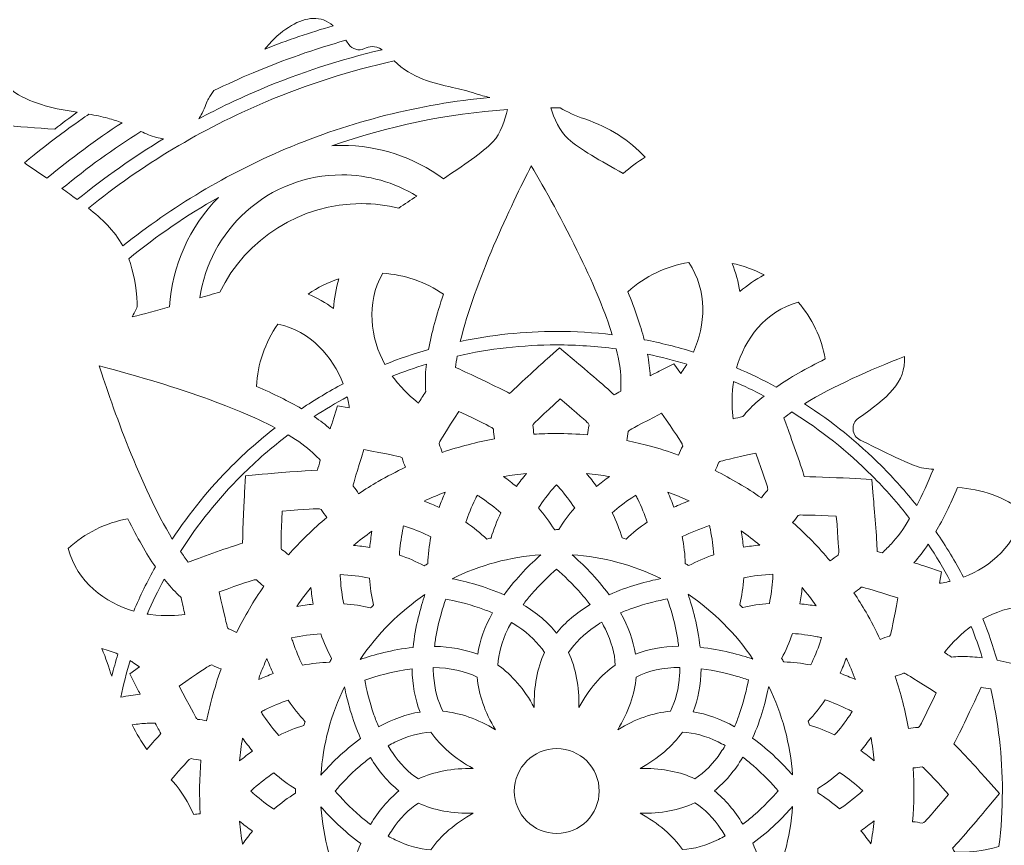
# Model space of a CAD drawing. Header units: millimetres. Extents: x -1844 to 2932, y -490 to 399.
# Drawn here: x 1218.7 to 1412.1, y -183.8 to -21.7 of the extents above; entities that cross this region are included whole.
import ezdxf

# ---------------------------------------------------------------- set-up
doc = ezdxf.new("R2010")
doc.units = ezdxf.units.MM
doc.header["$MEASUREMENT"] = 0
doc.layers.add('Layer 5', color=7, linetype='Continuous')

msp = doc.modelspace()

# ---------------------------------------------------------------- linework, layer by layer
at = {"layer": 'Layer 5', "lineweight": 0}
for points, knots in [([(1650.21, 377.4), (1649.96, 377.5), (1649.7, 377.58), (1649.43, 377.65), (1606.76, 391.27), (1561.29, 398.64), (1514.1, 398.64), (1268.61, 398.64), (1069.6, 199.63), (1069.6, -45.86), (1069.6, -291.35), (1268.61, -490.36), (1514.1, -490.36), (1759.59, -490.36), (1958.6, -291.35), (1958.6, -45.86), (1958.6, 152.15), (1829.12, 319.91), (1650.21, 377.4)], [0, 0, 0, 0, 1, 1, 1, 2, 2, 2, 3, 3, 3, 4, 4, 4, 5, 5, 5, 6, 6, 6, 6]), ([(1280.3, -22.89), (1275.77, -24.21), (1271.29, -25.73), (1266.88, -27.47), (1267.17, -27.12), (1267.45, -26.79), (1267.73, -26.48), (1270.49, -23.43), (1273.71, -21.55), (1276.34, -21.44), (1277.8, -21.38), (1279.1, -21.86), (1280.3, -22.89)], [0, 0, 0, 0, 1, 1, 1, 2, 2, 2, 3, 3, 3, 4, 4, 4, 4]), ([(1256.88, -35.63), (1259.42, -34.39), (1261.99, -33.21), (1264.6, -32.11), (1270.55, -29.59), (1276.63, -27.47), (1282.79, -25.75), (1282.98, -26.01), (1283.17, -26.27), (1283.36, -26.54), (1284.05, -27.51), (1285.33, -27.87), (1286.42, -27.38), (1287.41, -26.93), (1288.44, -26.65), (1289.9, -27.6), (1281.76, -29.51), (1273.78, -32.1), (1266.01, -35.38), (1261.87, -37.14), (1257.83, -39.07), (1253.89, -41.17), (1254.12, -40.82), (1254.35, -40.45), (1254.57, -40.06), (1254.9, -39.47), (1255.12, -38.89), (1255.32, -38.37), (1255.5, -37.92), (1255.66, -37.49), (1255.84, -37.21), (1256.2, -36.65), (1256.54, -36.13), (1256.88, -35.63)], [0, 0, 0, 0, 1, 1, 1, 2, 2, 2, 3, 3, 3, 4, 4, 4, 5, 5, 5, 6, 6, 6, 7, 7, 7, 8, 8, 8, 9, 9, 9, 10, 10, 10, 11, 11, 11, 11]), ([(1267.05, -37.84), (1275.24, -34.37), (1283.66, -31.69), (1292.27, -29.78), (1295.77, -33.22), (1299.99, -34.16), (1303.73, -35), (1305.3, -35.35), (1306.78, -35.68), (1308.19, -36.17), (1309.14, -36.5), (1310.11, -36.79), (1311.08, -36.96), (1297.24, -38.27), (1283.79, -41.65), (1270.96, -47.08), (1259.42, -51.97), (1248.72, -58.35), (1238.99, -66.13), (1237.31, -63.09), (1234.82, -60.73), (1232.23, -58.69), (1242.8, -50.16), (1254.46, -43.17), (1267.05, -37.84)], [0, 0, 0, 0, 1, 1, 1, 2, 2, 2, 3, 3, 3, 4, 4, 4, 5, 5, 5, 6, 6, 6, 7, 7, 7, 8, 8, 8, 8]), ([(1210.82, -31.28), (1211.72, -31.41), (1212.79, -31.51), (1213.7, -31.62), (1214.8, -33.46), (1216.07, -34.88), (1217.81, -36), (1221.57, -38.43), (1225.85, -39.21), (1230.04, -39.88), (1228.52, -40.93), (1227.1, -42.05), (1225.63, -43.17), (1218.52, -42.81), (1211.4, -42.03), (1204.44, -40.89), (1206.12, -37.96), (1208.22, -34.68), (1210.82, -31.28)], [0, 0, 0, 0, 1, 1, 1, 2, 2, 2, 3, 3, 3, 4, 4, 4, 5, 5, 5, 6, 6, 6, 6]), ([(1220.02, -50.04), (1219.99, -50.02), (1219.74, -49.84), (1219.71, -49.82), (1224.42, -45.66), (1232.24, -40.32), (1232.34, -40.25), (1233.55, -40.46), (1234.91, -40.73), (1236.02, -41.03), (1237.02, -41.31), (1237.95, -41.61), (1238.83, -41.94), (1233.71, -45.27), (1228.8, -48.91), (1224.09, -52.83), (1224.09, -52.83), (1220.02, -50.04), (1220.02, -50.04)], [0, 0, 0, 0, 1, 1, 1, 2, 2, 2, 3, 3, 3, 4, 4, 4, 5, 5, 5, 6, 6, 6, 6]), ([(1314.53, -39.34), (1314.07, -41.31), (1313.18, -44.14), (1311.67, -45.69), (1309.69, -47.71), (1305.69, -50.46), (1301.94, -52.92), (1296.11, -48.65), (1289.22, -46.39), (1281.97, -46.39), (1281.31, -46.39), (1280.66, -46.41), (1280.01, -46.45), (1291.14, -42.56), (1302.7, -40.18), (1314.53, -39.34)], [0, 0, 0, 0, 1, 1, 1, 2, 2, 2, 3, 3, 3, 4, 4, 4, 5, 5, 5, 5]), ([(1337.24, -51.88), (1332.89, -49.48), (1328.62, -47.02), (1326.45, -45.12), (1324.81, -43.68), (1323.66, -40.94), (1323.01, -39.01), (1323.4, -39), (1323.79, -39), (1324.18, -39), (1324.41, -39), (1324.64, -39.01), (1324.87, -39.01), (1326.23, -39.82), (1327.83, -40.54), (1329.71, -41.19), (1334.55, -42.85), (1338.51, -45.37), (1341.55, -48.7), (1340.04, -49.64), (1338.6, -50.7), (1337.24, -51.88)], [0, 0, 0, 0, 1, 1, 1, 2, 2, 2, 3, 3, 3, 4, 4, 4, 5, 5, 5, 6, 6, 6, 7, 7, 7, 7]), ([(1227.35, -55.07), (1227.35, -55.07), (1227.04, -54.86), (1227.04, -54.86), (1231.98, -50.79), (1237.15, -47.04), (1242.54, -43.64), (1243.47, -44.09), (1244.49, -44.55), (1245.6, -44.84), (1246.06, -44.96), (1246.53, -45.04), (1247, -45.09), (1241.08, -48.67), (1235.42, -52.65), (1230.04, -57.03), (1229.64, -56.74), (1229.25, -56.46), (1228.87, -56.18), (1228.38, -55.82), (1227.89, -55.47), (1227.41, -55.12), (1227.39, -55.1), (1227.37, -55.09), (1227.35, -55.07)], [0, 0, 0, 0, 1, 1, 1, 2, 2, 2, 3, 3, 3, 4, 4, 4, 5, 5, 5, 6, 6, 6, 7, 7, 7, 8, 8, 8, 8]), ([(1263.15, -59.41), (1268.33, -54.74), (1275.01, -52.17), (1281.97, -52.17), (1287.2, -52.17), (1292.27, -53.61), (1296.7, -56.35), (1295.55, -57.1), (1294.32, -57.91), (1293.16, -58.69), (1290.77, -58.11), (1288.31, -57.81), (1285.83, -57.81), (1274.08, -57.81), (1263.19, -64.63), (1258.02, -75.21), (1256.71, -75.57), (1255.33, -75.96), (1254.12, -76.31), (1255.05, -69.81), (1258.23, -63.85), (1263.15, -59.41)], [0, 0, 0, 0, 1, 1, 1, 2, 2, 2, 3, 3, 3, 4, 4, 4, 5, 5, 5, 6, 6, 6, 7, 7, 7, 7]), ([(1328.8, -68.25), (1331.67, -74.18), (1333.77, -79.29), (1335.1, -83.55), (1331.5, -83.12), (1327.86, -82.9), (1324.18, -82.9), (1317.74, -82.9), (1311.41, -83.57), (1305.26, -84.88), (1308.01, -73.27), (1315.34, -57.98), (1319.19, -50.39), (1321.83, -54.87), (1325.45, -61.32), (1328.8, -68.25)], [0, 0, 0, 0, 1, 1, 1, 2, 2, 2, 3, 3, 3, 4, 4, 4, 5, 5, 5, 5]), ([(1240.14, -68.63), (1245.69, -64.14), (1251.57, -60.11), (1257.76, -56.58), (1252.07, -62.39), (1248.67, -69.97), (1248.14, -78.06), (1245.72, -78.77), (1243.17, -79.49), (1240.85, -80.05), (1241.12, -79.56), (1241.38, -79.07), (1241.61, -78.56), (1241.78, -78.19), (1241.85, -77.79), (1241.83, -77.39), (1241.66, -74.04), (1241.1, -71.15), (1240.14, -68.63)], [0, 0, 0, 0, 1, 1, 1, 2, 2, 2, 3, 3, 3, 4, 4, 4, 5, 5, 5, 6, 6, 6, 6]), ([(1351.04, -86.95), (1347.87, -85.97), (1344.64, -85.16), (1341.37, -84.53), (1340.63, -81.72), (1339.57, -78.58), (1338.19, -75.11), (1341.54, -72.07), (1345.65, -70.1), (1350.13, -69.38), (1353.88, -74.94), (1353.4, -81.69), (1351.04, -86.95)], [0, 0, 0, 0, 1, 1, 1, 2, 2, 2, 3, 3, 3, 4, 4, 4, 4]), ([(1360.16, -75.1), (1359.87, -73.22), (1359.35, -71.34), (1358.64, -69.55), (1360.84, -70), (1362.95, -70.76), (1364.94, -71.82), (1363.23, -72.73), (1361.6, -73.85), (1360.16, -75.1)], [0, 0, 0, 0, 1, 1, 1, 2, 2, 2, 3, 3, 3, 3]), ([(1290.45, -89.4), (1287.68, -84.32), (1286.61, -77.37), (1290.05, -71.49), (1294.33, -71.75), (1298.43, -73.17), (1301.96, -75.62), (1300.59, -79.67), (1299.62, -83.28), (1299.04, -86.44), (1296.12, -87.28), (1293.26, -88.27), (1290.45, -89.4)], [0, 0, 0, 0, 1, 1, 1, 2, 2, 2, 3, 3, 3, 4, 4, 4, 4]), ([(1281.44, -72.58), (1280.86, -74.47), (1280.49, -76.44), (1280.35, -78.39), (1278.83, -77.28), (1277.14, -76.32), (1275.4, -75.56), (1277.27, -74.27), (1279.29, -73.28), (1281.44, -72.58)], [0, 0, 0, 0, 1, 1, 1, 2, 2, 2, 3, 3, 3, 3]), ([(1367.3, -93.84), (1364.76, -92.45), (1362.16, -91.19), (1359.5, -90.06), (1361.09, -84.49), (1365.12, -78.97), (1371.62, -77.16), (1374.36, -80.33), (1376.19, -84.16), (1376.94, -88.3), (1373.14, -90.18), (1369.93, -92.03), (1367.3, -93.84)], [0, 0, 0, 0, 1, 1, 1, 2, 2, 2, 3, 3, 3, 4, 4, 4, 4]), ([(1269.43, -81.48), (1275.88, -82.83), (1280.24, -87.88), (1282.26, -93.19), (1279.45, -94.67), (1276.72, -96.3), (1274.07, -98.08), (1271.58, -96.62), (1268.63, -95.16), (1265.24, -93.71), (1265.45, -89.3), (1266.9, -85.09), (1269.43, -81.48)], [0, 0, 0, 0, 1, 1, 1, 2, 2, 2, 3, 3, 3, 4, 4, 4, 4]), ([(1314.95, -95.1), (1312.81, -93.92), (1307.48, -91.43), (1305.16, -90.35), (1305.16, -90.35), (1304.34, -89.97), (1304.34, -89.97), (1304.42, -89.25), (1304.53, -88.51), (1304.66, -87.74), (1310.99, -86.3), (1317.53, -85.56), (1324.18, -85.56), (1328.13, -85.56), (1332.04, -85.83), (1335.89, -86.34), (1336.44, -88.54), (1336.74, -90.46), (1336.79, -92.1), (1336.82, -92.92), (1336.82, -93.77), (1336.78, -94.63), (1336.28, -94.91), (1335.83, -95.15), (1335.45, -95.36), (1333.69, -93.66), (1329.19, -89.88), (1327.23, -88.24), (1327.23, -88.24), (1324.72, -86.14), (1324.72, -86.14), (1324.72, -86.14), (1322.28, -88.33), (1322.28, -88.33), (1321.4, -89.12), (1317.11, -92.99), (1314.95, -95.1)], [0, 0, 0, 0, 1, 1, 1, 2, 2, 2, 3, 3, 3, 4, 4, 4, 5, 5, 5, 6, 6, 6, 7, 7, 7, 8, 8, 8, 9, 9, 9, 10, 10, 10, 11, 11, 11, 12, 12, 12, 12]), ([(1349.38, -89.96), (1349.11, -90.36), (1348.83, -90.76), (1348.54, -91.15), (1348.54, -91.15), (1347.2, -89.24), (1347.2, -89.24), (1347.2, -89.24), (1344.29, -90.72), (1344.29, -90.72), (1343.96, -90.89), (1343.33, -91.21), (1342.56, -91.61), (1342.5, -90.32), (1342.32, -88.91), (1342.02, -87.38), (1344.64, -87.92), (1347.22, -88.57), (1349.77, -89.35), (1349.64, -89.55), (1349.51, -89.76), (1349.38, -89.96)], [0, 0, 0, 0, 1, 1, 1, 2, 2, 2, 3, 3, 3, 4, 4, 4, 5, 5, 5, 6, 6, 6, 7, 7, 7, 7]), ([(1394.89, -117.11), (1392.74, -114.4), (1390.43, -111.8), (1387.96, -109.32), (1383.31, -104.67), (1378.23, -100.59), (1372.83, -97.12), (1378.4, -93.7), (1385.7, -90.47), (1392.48, -87.82), (1392.82, -92.97), (1389.09, -95.99), (1383.44, -99.93), (1382.71, -100.44), (1382.31, -101.3), (1382.38, -102.19), (1382.45, -103.08), (1382.99, -103.86), (1383.8, -104.24), (1384.96, -104.8), (1386.08, -105.35), (1387.17, -105.89), (1389.62, -107.11), (1391.95, -108.27), (1394.39, -109.21), (1395.68, -109.7), (1396.94, -109.95), (1398.16, -109.97), (1397.06, -112.65), (1395.97, -115.03), (1394.89, -117.11)], [0, 0, 0, 0, 1, 1, 1, 2, 2, 2, 3, 3, 3, 4, 4, 4, 5, 5, 5, 6, 6, 6, 7, 7, 7, 8, 8, 8, 9, 9, 9, 10, 10, 10, 10]), ([(1253.75, -95.5), (1259.91, -97.64), (1264.97, -99.75), (1268.91, -101.81), (1265.95, -104.12), (1263.1, -106.62), (1260.41, -109.32), (1255.98, -113.75), (1252.08, -118.56), (1248.71, -123.67), (1242.51, -113.51), (1236.95, -97.7), (1234.33, -89.66), (1239.36, -90.97), (1246.48, -92.96), (1253.75, -95.5)], [0, 0, 0, 0, 1, 1, 1, 2, 2, 2, 3, 3, 3, 4, 4, 4, 5, 5, 5, 5]), ([(1298.41, -93.28), (1298.43, -93.74), (1298.45, -94.21), (1298.48, -94.71), (1297.96, -95.53), (1297.47, -96.28), (1297.04, -96.97), (1295.82, -96.06), (1294.14, -94.55), (1292.26, -92.16), (1292.14, -92.01), (1292.02, -91.85), (1291.9, -91.69), (1294.1, -90.82), (1296.34, -90.03), (1298.6, -89.34), (1298.44, -90.77), (1298.37, -92.09), (1298.41, -93.28)], [0, 0, 0, 0, 1, 1, 1, 2, 2, 2, 3, 3, 3, 4, 4, 4, 5, 5, 5, 6, 6, 6, 6]), ([(1358.85, -93.27), (1358.87, -93.08), (1358.89, -92.9), (1358.92, -92.71), (1360.96, -93.59), (1362.96, -94.55), (1364.92, -95.59), (1363.77, -96.5), (1362.78, -97.39), (1361.95, -98.28), (1361.56, -98.69), (1361.17, -99.12), (1360.74, -99.63), (1360.06, -99.78), (1359.42, -99.93), (1358.83, -100.06), (1358.61, -98.55), (1358.49, -96.29), (1358.85, -93.27)], [0, 0, 0, 0, 1, 1, 1, 2, 2, 2, 3, 3, 3, 4, 4, 4, 5, 5, 5, 6, 6, 6, 6]), ([(1276.56, -99.63), (1278.67, -98.25), (1280.84, -96.97), (1283.06, -95.78), (1283.12, -96.03), (1283.18, -96.27), (1283.22, -96.52), (1283.32, -97), (1283.4, -97.47), (1283.47, -97.94), (1283.47, -97.94), (1281.17, -97.54), (1281.17, -97.54), (1281.17, -97.54), (1280.16, -100.65), (1280.16, -100.65), (1280.07, -100.93), (1279.91, -101.42), (1279.71, -102.04), (1278.81, -101.24), (1277.75, -100.44), (1276.56, -99.63)], [0, 0, 0, 0, 1, 1, 1, 2, 2, 2, 3, 3, 3, 4, 4, 4, 5, 5, 5, 6, 6, 6, 7, 7, 7, 7]), ([(1319.64, -101.1), (1319.83, -100.86), (1321.42, -99.32), (1324.9, -96.15), (1328.31, -99.05), (1330.13, -100.68), (1330.34, -100.92), (1330.35, -100.92), (1330.47, -101.07), (1330.57, -101.32), (1330.4, -101.94), (1330.29, -102.58), (1330.26, -103.23), (1328.2, -103.05), (1326.13, -102.96), (1324.07, -102.96), (1322.61, -102.96), (1321.14, -103), (1319.68, -103.09), (1319.67, -102.51), (1319.61, -101.92), (1319.49, -101.34), (1319.56, -101.2), (1319.62, -101.12), (1319.64, -101.1)], [0, 0, 0, 0, 1, 1, 1, 2, 2, 2, 3, 3, 3, 4, 4, 4, 5, 5, 5, 6, 6, 6, 7, 7, 7, 8, 8, 8, 8]), ([(1301.72, -106.66), (1301.56, -106.09), (1301.34, -105.54), (1301.08, -105.01), (1301.11, -104.85), (1301.15, -104.75), (1301.16, -104.73), (1301.29, -104.44), (1302.55, -102.35), (1304.96, -98.6), (1309, -100.51), (1311.18, -101.61), (1311.45, -101.79), (1311.46, -101.8), (1311.61, -101.9), (1311.77, -102.12), (1311.77, -102.76), (1311.84, -103.4), (1311.96, -104.02), (1308.5, -104.64), (1305.06, -105.53), (1301.72, -106.66)], [0, 0, 0, 0, 1, 1, 1, 2, 2, 2, 3, 3, 3, 4, 4, 4, 5, 5, 5, 6, 6, 6, 7, 7, 7, 7]), ([(1344.79, -98.96), (1347.33, -102.63), (1348.67, -104.68), (1348.81, -104.97), (1348.81, -104.98), (1348.9, -105.15), (1348.93, -105.41), (1348.6, -105.98), (1348.33, -106.57), (1348.13, -107.19), (1346.22, -106.5), (1344.28, -105.89), (1342.35, -105.37), (1340.92, -104.99), (1339.45, -104.64), (1337.95, -104.34), (1338.09, -103.76), (1338.19, -103.17), (1338.22, -102.57), (1338.33, -102.44), (1338.41, -102.38), (1338.43, -102.37), (1338.43, -102.37), (1338.43, -102.37), (1338.43, -102.37), (1338.67, -102.19), (1340.61, -101.11), (1344.79, -98.96)], [0, 0, 0, 0, 1, 1, 1, 2, 2, 2, 3, 3, 3, 4, 4, 4, 5, 5, 5, 6, 6, 6, 7, 7, 7, 8, 8, 8, 9, 9, 9, 9]), ([(1389.92, -124.59), (1389.35, -125.2), (1388.76, -125.79), (1388.12, -126.38), (1387.75, -126.27), (1387.42, -126.18), (1387.12, -126.1), (1387.07, -123.65), (1386.57, -117.79), (1386.34, -115.24), (1386.34, -115.24), (1386.05, -111.98), (1386.05, -111.98), (1386.05, -111.98), (1382.78, -111.81), (1382.78, -111.81), (1380.11, -111.66), (1375.43, -111.43), (1372.81, -111.41), (1372.13, -109.06), (1370.13, -103.53), (1369.25, -101.13), (1369.25, -101.13), (1368.79, -99.88), (1368.79, -99.88), (1369.29, -99.49), (1369.82, -99.11), (1370.38, -98.72), (1376, -102.23), (1381.27, -106.4), (1386.07, -111.21), (1388.74, -113.88), (1391.22, -116.7), (1393.5, -119.64), (1392.28, -121.7), (1391.09, -123.35), (1389.92, -124.59)], [0, 0, 0, 0, 1, 1, 1, 2, 2, 2, 3, 3, 3, 4, 4, 4, 5, 5, 5, 6, 6, 6, 7, 7, 7, 8, 8, 8, 9, 9, 9, 10, 10, 10, 11, 11, 11, 12, 12, 12, 12]), ([(1262.29, -111.21), (1265.18, -108.31), (1268.25, -105.65), (1271.45, -103.22), (1273.44, -104.4), (1275.05, -105.57), (1276.26, -106.71), (1276.77, -107.18), (1277.27, -107.69), (1277.77, -108.21), (1277.54, -108.98), (1277.35, -109.64), (1277.19, -110.18), (1274.72, -110.23), (1268.88, -110.74), (1266.34, -110.96), (1266.34, -110.96), (1263.08, -111.26), (1263.08, -111.26), (1263.08, -111.26), (1262.91, -114.52), (1262.91, -114.52), (1262.85, -115.71), (1262.54, -121.47), (1262.51, -124.5), (1260.16, -125.18), (1254.63, -127.18), (1252.23, -128.06), (1252.23, -128.06), (1251.84, -128.21), (1251.84, -128.21), (1251.32, -127.56), (1250.81, -126.86), (1250.3, -126.12), (1253.7, -120.79), (1257.71, -115.79), (1262.29, -111.21)], [0, 0, 0, 0, 1, 1, 1, 2, 2, 2, 3, 3, 3, 4, 4, 4, 5, 5, 5, 6, 6, 6, 7, 7, 7, 8, 8, 8, 9, 9, 9, 10, 10, 10, 11, 11, 11, 12, 12, 12, 12]), ([(1285.3, -114.77), (1285, -114.25), (1284.64, -113.76), (1284.24, -113.32), (1284.23, -113.15), (1284.25, -113.05), (1284.25, -113.03), (1284.3, -112.73), (1284.9, -110.6), (1286.33, -106.12), (1290.73, -106.92), (1293.13, -107.42), (1293.43, -107.52), (1293.44, -107.53), (1293.61, -107.59), (1293.83, -107.75), (1293.99, -108.38), (1294.22, -108.99), (1294.52, -109.58), (1292.68, -110.44), (1290.87, -111.38), (1289.14, -112.38), (1287.86, -113.12), (1286.57, -113.92), (1285.3, -114.77)], [0, 0, 0, 0, 1, 1, 1, 2, 2, 2, 3, 3, 3, 4, 4, 4, 5, 5, 5, 6, 6, 6, 7, 7, 7, 8, 8, 8, 8]), ([(1363.27, -106.81), (1364.78, -111.03), (1365.55, -113.35), (1365.61, -113.66), (1365.61, -113.67), (1365.64, -113.86), (1365.6, -114.12), (1365.15, -114.57), (1364.74, -115.07), (1364.39, -115.6), (1361.51, -113.59), (1358.45, -111.79), (1355.28, -110.23), (1355.57, -109.71), (1355.81, -109.16), (1356, -108.6), (1356.13, -108.51), (1356.23, -108.47), (1356.25, -108.46), (1356.53, -108.35), (1358.68, -107.81), (1363.27, -106.81)], [0, 0, 0, 0, 1, 1, 1, 2, 2, 2, 3, 3, 3, 4, 4, 4, 5, 5, 5, 6, 6, 6, 7, 7, 7, 7]), ([(1318.26, -110.79), (1317.56, -111.64), (1316.9, -112.51), (1316.29, -113.38), (1315.47, -112.7), (1314.61, -112.03), (1313.72, -111.4), (1315.23, -111.14), (1316.74, -110.94), (1318.26, -110.79)], [0, 0, 0, 0, 1, 1, 1, 2, 2, 2, 3, 3, 3, 3]), ([(1330.06, -110.8), (1331.56, -110.94), (1333.07, -111.15), (1334.56, -111.4), (1333.68, -112.03), (1332.83, -112.69), (1332.02, -113.37), (1331.41, -112.5), (1330.75, -111.64), (1330.06, -110.8)], [0, 0, 0, 0, 1, 1, 1, 2, 2, 2, 3, 3, 3, 3]), ([(1323.54, -113.69), (1323.74, -113.46), (1323.94, -113.23), (1324.15, -113), (1324.36, -113.23), (1324.57, -113.46), (1324.76, -113.69), (1325.86, -114.95), (1326.85, -116.25), (1327.72, -117.55), (1326.53, -118.92), (1325.48, -120.36), (1324.58, -121.83), (1324.58, -121.83), (1324.57, -121.83), (1324.57, -121.83), (1324.3, -121.83), (1324.02, -121.83), (1323.75, -121.84), (1323.75, -121.84), (1323.74, -121.83), (1323.74, -121.83), (1322.84, -120.36), (1321.78, -118.93), (1320.59, -117.56), (1321.46, -116.25), (1322.45, -114.95), (1323.54, -113.69)], [0, 0, 0, 0, 1, 1, 1, 2, 2, 2, 3, 3, 3, 4, 4, 4, 5, 5, 5, 6, 6, 6, 7, 7, 7, 8, 8, 8, 9, 9, 9, 9]), ([(1404.07, -131.17), (1402.45, -128.09), (1400.65, -125.1), (1398.66, -122.21), (1400.08, -119.76), (1401.5, -116.88), (1402.92, -113.57), (1407.57, -113.8), (1412.12, -115.46), (1415.84, -118.27), (1414.5, -124.76), (1409.41, -129.14), (1404.07, -131.17)], [0, 0, 0, 0, 1, 1, 1, 2, 2, 2, 3, 3, 3, 4, 4, 4, 4]), ([(1298.14, -116.22), (1299.51, -115.6), (1300.91, -115.01), (1302.32, -114.48), (1301.87, -115.47), (1301.47, -116.47), (1301.1, -117.46), (1300.15, -117.02), (1299.16, -116.61), (1298.14, -116.22)], [0, 0, 0, 0, 1, 1, 1, 2, 2, 2, 3, 3, 3, 3]), ([(1308.19, -115.88), (1308.32, -115.61), (1308.46, -115.34), (1308.6, -115.06), (1308.83, -115.21), (1309.06, -115.36), (1309.27, -115.5), (1310.69, -116.46), (1312.02, -117.47), (1313.23, -118.53), (1312.43, -120.16), (1311.78, -121.83), (1311.29, -123.47), (1311.29, -123.47), (1311.29, -123.48), (1311.29, -123.48), (1311.02, -123.55), (1310.76, -123.62), (1310.49, -123.7), (1310.49, -123.7), (1310.48, -123.69), (1310.48, -123.69), (1309.24, -122.51), (1307.84, -121.4), (1306.33, -120.38), (1306.84, -118.9), (1307.46, -117.38), (1308.19, -115.88)], [0, 0, 0, 0, 1, 1, 1, 2, 2, 2, 3, 3, 3, 4, 4, 4, 5, 5, 5, 6, 6, 6, 7, 7, 7, 8, 8, 8, 9, 9, 9, 9]), ([(1338.94, -115.55), (1339.19, -115.38), (1339.45, -115.21), (1339.71, -115.04), (1339.85, -115.32), (1339.99, -115.6), (1340.12, -115.86), (1340.85, -117.36), (1341.48, -118.87), (1341.98, -120.36), (1340.47, -121.38), (1339.08, -122.49), (1337.84, -123.67), (1337.84, -123.67), (1337.83, -123.68), (1337.83, -123.68), (1337.56, -123.61), (1337.3, -123.53), (1337.03, -123.46), (1337.03, -123.46), (1337.03, -123.46), (1337.03, -123.46), (1336.54, -121.81), (1335.89, -120.15), (1335.09, -118.52), (1336.27, -117.48), (1337.56, -116.48), (1338.94, -115.55)], [0, 0, 0, 0, 1, 1, 1, 2, 2, 2, 3, 3, 3, 4, 4, 4, 5, 5, 5, 6, 6, 6, 7, 7, 7, 8, 8, 8, 9, 9, 9, 9]), ([(1347.21, -117.43), (1346.85, -116.44), (1346.44, -115.44), (1345.99, -114.45), (1347.41, -114.98), (1348.82, -115.56), (1350.2, -116.18), (1349.17, -116.57), (1348.17, -116.99), (1347.21, -117.43)], [0, 0, 0, 0, 1, 1, 1, 2, 2, 2, 3, 3, 3, 3]), ([(1271.51, -126.8), (1271.08, -126.39), (1270.62, -126.02), (1270.13, -125.7), (1270.08, -125.54), (1270.06, -125.44), (1270.06, -125.42), (1270.03, -125.12), (1270.07, -122.9), (1270.29, -118.21), (1275, -117.82), (1277.22, -117.7), (1277.51, -117.73), (1277.52, -117.73), (1277.7, -117.74), (1277.95, -117.85), (1278.27, -118.41), (1278.65, -118.94), (1279.08, -119.42), (1276.37, -121.69), (1273.83, -124.17), (1271.51, -126.8)], [0, 0, 0, 0, 1, 1, 1, 2, 2, 2, 3, 3, 3, 4, 4, 4, 5, 5, 5, 6, 6, 6, 7, 7, 7, 7]), ([(1228.25, -125.55), (1231.53, -122.51), (1235.56, -120.49), (1239.98, -119.7), (1241.81, -123.4), (1243.62, -126.56), (1245.38, -129.15), (1243.81, -131.96), (1242.39, -134.86), (1241.13, -137.82), (1235.53, -136.21), (1230.01, -132.13), (1228.25, -125.55)], [0, 0, 0, 0, 1, 1, 1, 2, 2, 2, 3, 3, 3, 4, 4, 4, 4]), ([(1370.51, -120.41), (1370.92, -119.99), (1371.28, -119.52), (1371.61, -119.03), (1371.76, -118.98), (1371.87, -118.97), (1371.88, -118.96), (1372.2, -118.93), (1374.64, -118.98), (1379.1, -119.19), (1379.49, -123.87), (1379.6, -126.1), (1379.58, -126.41), (1379.58, -126.42), (1379.56, -126.6), (1379.46, -126.85), (1378.9, -127.18), (1378.37, -127.55), (1377.89, -127.98), (1375.62, -125.27), (1373.14, -122.73), (1370.51, -120.41)], [0, 0, 0, 0, 1, 1, 1, 2, 2, 2, 3, 3, 3, 4, 4, 4, 5, 5, 5, 6, 6, 6, 7, 7, 7, 7]), ([(1293.93, -121.98), (1293.98, -121.68), (1294.05, -121.38), (1294.11, -121.08), (1294.37, -121.16), (1294.63, -121.25), (1294.88, -121.33), (1296.49, -121.88), (1298.04, -122.52), (1299.48, -123.23), (1299.13, -125.01), (1298.93, -126.78), (1298.89, -128.5), (1298.89, -128.5), (1298.89, -128.53), (1298.89, -128.53), (1298.65, -128.66), (1298.42, -128.8), (1298.18, -128.94), (1298.18, -128.94), (1298.16, -128.93), (1298.16, -128.93), (1296.65, -128.11), (1295.02, -127.39), (1293.3, -126.81), (1293.4, -125.24), (1293.61, -123.62), (1293.93, -121.98)], [0, 0, 0, 0, 1, 1, 1, 2, 2, 2, 3, 3, 3, 4, 4, 4, 5, 5, 5, 6, 6, 6, 7, 7, 7, 8, 8, 8, 9, 9, 9, 9]), ([(1350.17, -128.89), (1350.17, -128.89), (1350.14, -128.9), (1350.14, -128.9), (1349.91, -128.76), (1349.67, -128.63), (1349.44, -128.5), (1349.44, -128.5), (1349.44, -128.47), (1349.44, -128.47), (1349.39, -126.75), (1349.19, -124.98), (1348.84, -123.2), (1350.5, -122.38), (1352.3, -121.66), (1354.21, -121.04), (1354.26, -121.31), (1354.32, -121.57), (1354.37, -121.83), (1354.7, -123.51), (1354.92, -125.16), (1355.03, -126.77), (1353.31, -127.36), (1351.67, -128.07), (1350.17, -128.89)], [0, 0, 0, 0, 1, 1, 1, 2, 2, 2, 3, 3, 3, 4, 4, 4, 5, 5, 5, 6, 6, 6, 7, 7, 7, 8, 8, 8, 8]), ([(1287.9, -122.15), (1287.72, -123.22), (1287.58, -124.29), (1287.49, -125.34), (1286.45, -125.16), (1285.37, -125.02), (1284.28, -124.91), (1285.44, -123.95), (1286.65, -123.03), (1287.9, -122.15)], [0, 0, 0, 0, 1, 1, 1, 2, 2, 2, 3, 3, 3, 3]), ([(1360.41, -122.05), (1361.67, -122.94), (1362.89, -123.87), (1364.08, -124.86), (1362.97, -124.96), (1361.89, -125.11), (1360.84, -125.29), (1360.74, -124.22), (1360.6, -123.14), (1360.41, -122.05)], [0, 0, 0, 0, 1, 1, 1, 2, 2, 2, 3, 3, 3, 3]), ([(1400.79, -132.11), (1400.31, -132.21), (1399.83, -132.29), (1399.36, -132.37), (1399.36, -132.37), (1399.76, -130.08), (1399.76, -130.08), (1399.76, -130.08), (1396.65, -129.06), (1396.65, -129.06), (1396.31, -128.95), (1395.45, -128.67), (1394.35, -128.32), (1395.27, -127.31), (1396.2, -126.09), (1397.13, -124.69), (1398.7, -127.05), (1400.15, -129.48), (1401.48, -131.96), (1401.25, -132.02), (1401.02, -132.07), (1400.79, -132.11)], [0, 0, 0, 0, 1, 1, 1, 2, 2, 2, 3, 3, 3, 4, 4, 4, 5, 5, 5, 6, 6, 6, 7, 7, 7, 7]), ([(1303.66, -131.47), (1309.09, -128.78), (1315.04, -127.18), (1321.09, -126.77), (1319.06, -128.55), (1316.29, -131.26), (1313.85, -134.63), (1310.05, -132.94), (1306.3, -131.99), (1303.66, -131.47)], [0, 0, 0, 0, 1, 1, 1, 2, 2, 2, 3, 3, 3, 3]), ([(1334.47, -134.62), (1332.02, -131.25), (1329.25, -128.54), (1327.22, -126.77), (1333.27, -127.17), (1339.23, -128.76), (1344.66, -131.44), (1342.02, -131.96), (1338.27, -132.92), (1334.47, -134.62)], [0, 0, 0, 0, 1, 1, 1, 2, 2, 2, 3, 3, 3, 3]), ([(1287.41, -131.33), (1287.54, -133.14), (1287.8, -134.9), (1288.21, -136.58), (1288.21, -136.58), (1288.21, -136.62), (1288.21, -136.62), (1288.03, -136.8), (1287.84, -136.99), (1287.65, -137.18), (1287.65, -137.18), (1287.61, -137.17), (1287.61, -137.17), (1285.95, -136.77), (1284.19, -136.51), (1282.37, -136.38), (1282.06, -134.83), (1281.84, -133.21), (1281.72, -131.56), (1281.7, -131.26), (1281.69, -130.95), (1281.67, -130.64), (1283.68, -130.74), (1285.6, -130.97), (1287.41, -131.33)], [0, 0, 0, 0, 1, 1, 1, 2, 2, 2, 3, 3, 3, 4, 4, 4, 5, 5, 5, 6, 6, 6, 7, 7, 7, 8, 8, 8, 8]), ([(1324.15, -129.62), (1325.49, -130.76), (1327.31, -132.45), (1329.12, -134.55), (1329.12, -134.55), (1329.12, -134.55), (1329.12, -134.55), (1329.69, -135.21), (1330.23, -135.88), (1330.74, -136.55), (1328.05, -138.17), (1325.84, -140.04), (1324.16, -142.15), (1322.48, -140.04), (1320.27, -138.17), (1317.58, -136.56), (1318.08, -135.89), (1318.63, -135.22), (1319.2, -134.55), (1321, -132.46), (1322.82, -130.76), (1324.15, -129.62)], [0, 0, 0, 0, 1, 1, 1, 2, 2, 2, 3, 3, 3, 4, 4, 4, 5, 5, 5, 6, 6, 6, 7, 7, 7, 7]), ([(1360.92, -131.28), (1362.73, -130.92), (1364.65, -130.69), (1366.66, -130.59), (1366.65, -130.86), (1366.63, -131.13), (1366.61, -131.39), (1366.5, -133.08), (1366.28, -134.74), (1365.96, -136.33), (1364.15, -136.45), (1362.39, -136.72), (1360.72, -137.12), (1360.72, -137.12), (1360.69, -137.13), (1360.69, -137.13), (1360.5, -136.94), (1360.31, -136.76), (1360.12, -136.57), (1360.12, -136.57), (1360.13, -136.53), (1360.13, -136.53), (1360.53, -134.86), (1360.8, -133.1), (1360.92, -131.28)], [0, 0, 0, 0, 1, 1, 1, 2, 2, 2, 3, 3, 3, 4, 4, 4, 5, 5, 5, 6, 6, 6, 7, 7, 7, 8, 8, 8, 8]), ([(1244.39, -138.48), (1244.19, -138.46), (1243.99, -138.43), (1243.79, -138.4), (1244.79, -136.07), (1245.9, -133.77), (1247.12, -131.53), (1248.08, -132.76), (1249.02, -133.82), (1249.95, -134.69), (1250.11, -134.84), (1250.27, -134.99), (1250.42, -135.13), (1250.69, -136.37), (1250.94, -137.5), (1251.17, -138.5), (1249.66, -138.72), (1247.41, -138.84), (1244.39, -138.48)], [0, 0, 0, 0, 1, 1, 1, 2, 2, 2, 3, 3, 3, 4, 4, 4, 5, 5, 5, 6, 6, 6, 6]), ([(1259.71, -141.32), (1259.61, -141.18), (1259.57, -141.08), (1259.57, -141.07), (1259.45, -140.77), (1258.87, -138.39), (1257.92, -134.04), (1262.35, -132.45), (1264.47, -131.76), (1264.76, -131.7), (1264.78, -131.7), (1264.96, -131.67), (1265.22, -131.71), (1265.67, -132.16), (1266.17, -132.57), (1266.7, -132.92), (1264.69, -135.8), (1262.89, -138.86), (1261.33, -142.03), (1260.81, -141.74), (1260.27, -141.5), (1259.71, -141.32)], [0, 0, 0, 0, 1, 1, 1, 2, 2, 2, 3, 3, 3, 4, 4, 4, 5, 5, 5, 6, 6, 6, 7, 7, 7, 7]), ([(1276.37, -136.47), (1275.31, -136.57), (1274.23, -136.71), (1273.13, -136.89), (1274.02, -135.63), (1274.96, -134.41), (1275.94, -133.22), (1276.04, -134.32), (1276.19, -135.41), (1276.37, -136.47)], [0, 0, 0, 0, 1, 1, 1, 2, 2, 2, 3, 3, 3, 3]), ([(1375.16, -136.81), (1374.09, -136.64), (1373.02, -136.5), (1371.96, -136.4), (1372.14, -135.36), (1372.29, -134.28), (1372.39, -133.19), (1373.36, -134.36), (1374.28, -135.57), (1375.16, -136.81)], [0, 0, 0, 0, 1, 1, 1, 2, 2, 2, 3, 3, 3, 3]), ([(1384.93, -138.05), (1384.19, -136.77), (1383.39, -135.48), (1382.54, -134.21), (1383.05, -133.9), (1383.54, -133.55), (1383.99, -133.15), (1384.15, -133.14), (1384.26, -133.15), (1384.27, -133.15), (1384.57, -133.2), (1386.71, -133.81), (1391.18, -135.24), (1390.38, -139.64), (1389.88, -142.04), (1389.78, -142.34), (1389.78, -142.35), (1389.71, -142.52), (1389.55, -142.74), (1388.92, -142.9), (1388.31, -143.14), (1387.73, -143.43), (1386.86, -141.59), (1385.92, -139.78), (1384.93, -138.05)], [0, 0, 0, 0, 1, 1, 1, 2, 2, 2, 3, 3, 3, 4, 4, 4, 5, 5, 5, 6, 6, 6, 7, 7, 7, 8, 8, 8, 8]), ([(1298.32, -134.57), (1297.46, -137.12), (1296.42, -140.84), (1295.99, -144.96), (1291.88, -145.39), (1288.17, -146.43), (1285.63, -147.3), (1288.99, -142.29), (1293.33, -137.95), (1298.32, -134.57)], [0, 0, 0, 0, 1, 1, 1, 2, 2, 2, 3, 3, 3, 3]), ([(1362.73, -147.26), (1360.18, -146.39), (1356.46, -145.35), (1352.34, -144.92), (1351.91, -140.79), (1350.86, -137.07), (1349.99, -134.52), (1355, -137.89), (1359.35, -142.24), (1362.73, -147.26)], [0, 0, 0, 0, 1, 1, 1, 2, 2, 2, 3, 3, 3, 3]), ([(1300.59, -142.22), (1301.1, -139.5), (1301.83, -137.11), (1302.41, -135.46), (1304.1, -135.77), (1306.48, -136.31), (1309.06, -137.21), (1309.93, -137.51), (1310.77, -137.83), (1311.58, -138.17), (1310.06, -140.91), (1309.09, -143.64), (1308.68, -146.31), (1306.17, -145.33), (1303.32, -144.81), (1300.19, -144.76), (1300.29, -143.93), (1300.42, -143.07), (1300.59, -142.22)], [0, 0, 0, 0, 1, 1, 1, 2, 2, 2, 3, 3, 3, 4, 4, 4, 5, 5, 5, 6, 6, 6, 6]), ([(1345.91, -135.43), (1346.48, -137.05), (1347.2, -139.38), (1347.72, -142.07), (1347.89, -142.97), (1348.03, -143.86), (1348.14, -144.73), (1345, -144.78), (1342.16, -145.31), (1339.65, -146.29), (1339.24, -143.62), (1338.27, -140.9), (1336.74, -138.16), (1337.51, -137.83), (1338.32, -137.52), (1339.14, -137.23), (1341.75, -136.31), (1344.18, -135.76), (1345.91, -135.43)], [0, 0, 0, 0, 1, 1, 1, 2, 2, 2, 3, 3, 3, 4, 4, 4, 5, 5, 5, 6, 6, 6, 6]), ([(1425.12, -138.55), (1424.83, -142.78), (1423.42, -146.82), (1421, -150.3), (1417.17, -149.01), (1413.73, -148.07), (1410.69, -147.48), (1409.88, -144.72), (1408.94, -142.01), (1407.86, -139.35), (1412.78, -136.63), (1419.34, -135.54), (1425.12, -138.55)], [0, 0, 0, 0, 1, 1, 1, 2, 2, 2, 3, 3, 3, 4, 4, 4, 4]), ([(1314.58, -141.4), (1314.79, -140.96), (1315.04, -140.5), (1315.3, -140.03), (1315.73, -140.29), (1316.16, -140.56), (1316.55, -140.82), (1318.8, -142.33), (1320.56, -144.05), (1321.8, -145.96), (1320.37, -149.04), (1319.7, -152.65), (1319.78, -156.74), (1317.81, -153.16), (1315.42, -150.37), (1312.64, -148.42), (1312.75, -146.17), (1313.4, -143.81), (1314.58, -141.4)], [0, 0, 0, 0, 1, 1, 1, 2, 2, 2, 3, 3, 3, 4, 4, 4, 5, 5, 5, 6, 6, 6, 6]), ([(1328.56, -156.73), (1328.64, -152.65), (1327.96, -149.03), (1326.53, -145.96), (1327.76, -144.06), (1329.5, -142.35), (1331.72, -140.85), (1332.13, -140.57), (1332.57, -140.29), (1333.03, -140.02), (1333.29, -140.48), (1333.53, -140.94), (1333.75, -141.39), (1334.92, -143.8), (1335.58, -146.16), (1335.7, -148.41), (1332.92, -150.36), (1330.53, -153.15), (1328.56, -156.73)], [0, 0, 0, 0, 1, 1, 1, 2, 2, 2, 3, 3, 3, 4, 4, 4, 5, 5, 5, 6, 6, 6, 6]), ([(1400.33, -145.95), (1401.24, -144.73), (1402.75, -143.04), (1405.15, -141.15), (1405.29, -141.04), (1405.44, -140.93), (1405.58, -140.82), (1406.38, -142.85), (1407.11, -144.91), (1407.76, -147), (1406.41, -146.83), (1405.16, -146.74), (1404.01, -146.74), (1403.79, -146.74), (1403.56, -146.75), (1403.34, -146.75), (1402.83, -146.77), (1402.29, -146.8), (1401.72, -146.84), (1401.23, -146.52), (1400.77, -146.23), (1400.33, -145.95)], [0, 0, 0, 0, 1, 1, 1, 2, 2, 2, 3, 3, 3, 4, 4, 4, 5, 5, 5, 6, 6, 6, 7, 7, 7, 7]), ([(1274.29, -148.46), (1273.59, -147.06), (1272.96, -145.55), (1272.42, -143.97), (1272.32, -143.68), (1272.22, -143.39), (1272.13, -143.1), (1274.09, -142.67), (1276.01, -142.4), (1277.85, -142.28), (1278.44, -143.99), (1279.16, -145.63), (1279.98, -147.14), (1279.98, -147.14), (1279.99, -147.16), (1279.99, -147.16), (1279.85, -147.4), (1279.71, -147.63), (1279.58, -147.87), (1279.58, -147.87), (1279.56, -147.87), (1279.56, -147.87), (1277.84, -147.91), (1276.07, -148.11), (1274.29, -148.46)], [0, 0, 0, 0, 1, 1, 1, 2, 2, 2, 3, 3, 3, 4, 4, 4, 5, 5, 5, 6, 6, 6, 7, 7, 7, 8, 8, 8, 8]), ([(1375.33, -142.85), (1375.62, -142.9), (1375.92, -142.97), (1376.22, -143.03), (1376.12, -143.33), (1376.03, -143.62), (1375.93, -143.9), (1375.39, -145.48), (1374.76, -146.99), (1374.07, -148.4), (1372.28, -148.05), (1370.51, -147.85), (1368.79, -147.81), (1368.79, -147.81), (1368.77, -147.81), (1368.77, -147.81), (1368.64, -147.57), (1368.5, -147.34), (1368.36, -147.11), (1368.36, -147.11), (1368.37, -147.08), (1368.37, -147.08), (1369.19, -145.57), (1369.9, -143.94), (1370.49, -142.22), (1372.06, -142.32), (1373.69, -142.53), (1375.33, -142.85)], [0, 0, 0, 0, 1, 1, 1, 2, 2, 2, 3, 3, 3, 4, 4, 4, 5, 5, 5, 6, 6, 6, 7, 7, 7, 8, 8, 8, 9, 9, 9, 9]), ([(1236.81, -150.61), (1236.25, -148.87), (1235.65, -147.02), (1234.88, -145.17), (1235.97, -145.46), (1237.03, -145.83), (1238.03, -146.28), (1237.59, -147.71), (1237.18, -149.15), (1236.81, -150.61)], [0, 0, 0, 0, 1, 1, 1, 2, 2, 2, 3, 3, 3, 3]), ([(1240.43, -147.54), (1240.65, -147.67), (1240.87, -147.81), (1241.08, -147.95), (1241.48, -148.22), (1241.87, -148.5), (1242.25, -148.78), (1242.25, -148.78), (1240.35, -150.11), (1240.35, -150.11), (1240.35, -150.11), (1241.83, -153.03), (1241.83, -153.03), (1241.98, -153.32), (1242.17, -153.7), (1242.4, -154.15), (1241.23, -154.25), (1239.95, -154.44), (1238.58, -154.73), (1239.1, -152.3), (1239.71, -149.9), (1240.43, -147.54)], [0, 0, 0, 0, 1, 1, 1, 2, 2, 2, 3, 3, 3, 4, 4, 4, 5, 5, 5, 6, 6, 6, 7, 7, 7, 7]), ([(1256.47, -154.97), (1256.09, -156.4), (1255.75, -157.88), (1255.45, -159.37), (1254.86, -159.23), (1254.26, -159.13), (1253.66, -159.1), (1253.59, -159.04), (1253.53, -158.97), (1253.47, -158.89), (1253.28, -158.63), (1252.11, -156.49), (1250.06, -152.53), (1253.69, -150.02), (1255.73, -148.68), (1256.06, -148.51), (1256.06, -148.51), (1256.07, -148.5), (1256.07, -148.5), (1256.21, -148.44), (1256.35, -148.4), (1256.49, -148.38), (1257.06, -148.71), (1257.67, -148.98), (1258.29, -149.19), (1257.6, -151.1), (1256.99, -153.04), (1256.47, -154.97)], [0, 0, 0, 0, 1, 1, 1, 2, 2, 2, 3, 3, 3, 4, 4, 4, 5, 5, 5, 6, 6, 6, 7, 7, 7, 8, 8, 8, 9, 9, 9, 9]), ([(1268.52, -150.1), (1267.57, -150.45), (1266.62, -150.83), (1265.68, -151.26), (1265.68, -151.26), (1265.84, -150.55), (1265.84, -150.55), (1266.29, -149.41), (1266.77, -148.26), (1267.28, -147.13), (1267.66, -148.15), (1268.08, -149.14), (1268.52, -150.1)], [0, 0, 0, 0, 1, 1, 1, 2, 2, 2, 3, 3, 3, 4, 4, 4, 4]), ([(1379.84, -150.02), (1380.28, -149.06), (1380.69, -148.07), (1381.08, -147.04), (1381.71, -148.43), (1382.3, -149.84), (1382.84, -151.26), (1381.84, -150.8), (1380.83, -150.39), (1379.84, -150.02)], [0, 0, 0, 0, 1, 1, 1, 2, 2, 2, 3, 3, 3, 3]), ([(1295.8, -149.16), (1295.85, -152.29), (1296.37, -155.14), (1297.36, -157.65), (1294.69, -158.06), (1291.97, -159.04), (1289.23, -160.56), (1288.9, -159.79), (1288.59, -158.98), (1288.3, -158.16), (1287.39, -155.55), (1286.83, -153.12), (1286.5, -151.39), (1288.52, -150.68), (1291.96, -149.63), (1295.8, -149.16)], [0, 0, 0, 0, 1, 1, 1, 2, 2, 2, 3, 3, 3, 4, 4, 4, 5, 5, 5, 5]), ([(1301.84, -157.5), (1300.81, -155.5), (1300.2, -153.13), (1300.01, -150.46), (1299.97, -149.96), (1299.95, -149.44), (1299.95, -148.91), (1303.27, -148.94), (1306.16, -149.57), (1308.54, -150.79), (1308.84, -154.17), (1310.06, -157.64), (1312.18, -161.13), (1308.69, -159.02), (1305.22, -157.8), (1301.84, -157.5)], [0, 0, 0, 0, 1, 1, 1, 2, 2, 2, 3, 3, 3, 4, 4, 4, 5, 5, 5, 5]), ([(1348.33, -150.36), (1348.15, -153.06), (1347.54, -155.45), (1346.51, -157.48), (1343.13, -157.78), (1339.66, -159), (1336.17, -161.12), (1338.28, -157.62), (1339.5, -154.15), (1339.8, -150.77), (1342.18, -149.55), (1345.07, -148.92), (1348.39, -148.88), (1348.38, -149.39), (1348.36, -149.89), (1348.33, -150.36)], [0, 0, 0, 0, 1, 1, 1, 2, 2, 2, 3, 3, 3, 4, 4, 4, 5, 5, 5, 5]), ([(1360.05, -158.11), (1359.76, -158.94), (1359.45, -159.74), (1359.12, -160.52), (1356.38, -158.99), (1353.65, -158.02), (1350.99, -157.62), (1351.97, -155.11), (1352.49, -152.26), (1352.54, -149.13), (1355.29, -149.46), (1357.77, -150.09), (1359.42, -150.57), (1360.23, -150.81), (1361.04, -151.07), (1361.83, -151.35), (1361.51, -153.07), (1360.96, -155.5), (1360.05, -158.11)], [0, 0, 0, 0, 1, 1, 1, 2, 2, 2, 3, 3, 3, 4, 4, 4, 5, 5, 5, 6, 6, 6, 6]), ([(1392.29, -149.99), (1392.45, -150.02), (1392.55, -150.06), (1392.57, -150.07), (1392.86, -150.2), (1394.95, -151.46), (1398.7, -153.87), (1396.79, -157.92), (1395.69, -160.1), (1395.51, -160.37), (1395.51, -160.37), (1395.51, -160.37), (1395.51, -160.37), (1395.5, -160.38), (1395.39, -160.53), (1395.18, -160.69), (1395.18, -160.69), (1395.15, -160.69), (1395.15, -160.69), (1394.52, -160.69), (1393.9, -160.75), (1393.28, -160.88), (1392.66, -157.42), (1391.78, -153.98), (1390.64, -150.63), (1391.21, -150.47), (1391.76, -150.26), (1392.29, -149.99)], [0, 0, 0, 0, 1, 1, 1, 2, 2, 2, 3, 3, 3, 4, 4, 4, 5, 5, 5, 6, 6, 6, 7, 7, 7, 8, 8, 8, 9, 9, 9, 9]), ([(1282.52, -152.68), (1283.04, -155.32), (1284, -159.05), (1285.69, -162.83), (1282.35, -165.26), (1279.66, -168.02), (1277.89, -170.04), (1278.29, -164.01), (1279.87, -158.09), (1282.52, -152.68)], [0, 0, 0, 0, 1, 1, 1, 2, 2, 2, 3, 3, 3, 3]), ([(1370.49, -170), (1368.72, -167.98), (1366.02, -165.21), (1362.66, -162.78), (1364.35, -158.99), (1365.3, -155.24), (1365.82, -152.6), (1368.49, -158.02), (1370.09, -163.96), (1370.49, -170)], [0, 0, 0, 0, 1, 1, 1, 2, 2, 2, 3, 3, 3, 3]), ([(1404.52, -185.15), (1403.82, -185.17), (1403.09, -185.17), (1402.36, -185.15), (1402.21, -184.87), (1402.07, -184.61), (1401.93, -184.38), (1403.64, -182.61), (1407.42, -178.11), (1409.05, -176.15), (1409.05, -176.15), (1411.15, -173.64), (1411.15, -173.64), (1411.15, -173.64), (1408.96, -171.2), (1408.96, -171.2), (1407.85, -169.96), (1404.22, -165.93), (1402.2, -163.87), (1403.38, -161.72), (1405.87, -156.39), (1406.94, -154.08), (1406.94, -154.08), (1407.54, -152.79), (1407.54, -152.79), (1408.15, -152.88), (1408.78, -152.99), (1409.42, -153.11), (1410.93, -159.59), (1411.71, -166.3), (1411.71, -173.12), (1411.71, -176.8), (1411.48, -180.45), (1411.04, -184.04), (1408.52, -184.72), (1406.35, -185.1), (1404.52, -185.15)], [0, 0, 0, 0, 1, 1, 1, 2, 2, 2, 3, 3, 3, 4, 4, 4, 5, 5, 5, 6, 6, 6, 7, 7, 7, 8, 8, 8, 9, 9, 9, 10, 10, 10, 11, 11, 11, 12, 12, 12, 12]), ([(1266.85, -157.24), (1268.39, -156.48), (1269.93, -155.84), (1271.45, -155.33), (1272.47, -156.83), (1273.58, -158.23), (1274.76, -159.47), (1274.76, -159.47), (1274.77, -159.48), (1274.77, -159.48), (1274.69, -159.74), (1274.62, -160.01), (1274.55, -160.28), (1274.55, -160.28), (1274.54, -160.28), (1274.54, -160.28), (1272.9, -160.77), (1271.24, -161.42), (1269.61, -162.22), (1268.57, -161.05), (1267.57, -159.75), (1266.64, -158.37), (1266.47, -158.12), (1266.3, -157.86), (1266.13, -157.6), (1266.37, -157.48), (1266.62, -157.35), (1266.85, -157.24)], [0, 0, 0, 0, 1, 1, 1, 2, 2, 2, 3, 3, 3, 4, 4, 4, 5, 5, 5, 6, 6, 6, 7, 7, 7, 8, 8, 8, 9, 9, 9, 9]), ([(1373.6, -159.41), (1374.79, -158.16), (1375.9, -156.77), (1376.91, -155.26), (1378.4, -155.76), (1379.92, -156.39), (1381.42, -157.12), (1381.69, -157.25), (1381.96, -157.39), (1382.23, -157.53), (1382.06, -157.79), (1381.89, -158.04), (1381.73, -158.29), (1380.79, -159.68), (1379.8, -160.98), (1378.76, -162.15), (1377.13, -161.36), (1375.47, -160.71), (1373.82, -160.22), (1373.82, -160.22), (1373.82, -160.22), (1373.82, -160.22), (1373.75, -159.95), (1373.67, -159.68), (1373.6, -159.42), (1373.6, -159.42), (1373.6, -159.41), (1373.6, -159.41)], [0, 0, 0, 0, 1, 1, 1, 2, 2, 2, 3, 3, 3, 4, 4, 4, 5, 5, 5, 6, 6, 6, 7, 7, 7, 8, 8, 8, 9, 9, 9, 9]), ([(1243.7, -164.97), (1242.65, -163.44), (1241.69, -161.84), (1240.8, -160.18), (1241.88, -159.99), (1242.88, -159.88), (1243.78, -159.86), (1244.3, -159.84), (1244.82, -159.84), (1245.36, -159.84), (1245.79, -160.65), (1246.16, -161.32), (1246.47, -161.87), (1245.79, -162.58), (1244.77, -163.73), (1243.7, -164.97)], [0, 0, 0, 0, 1, 1, 1, 2, 2, 2, 3, 3, 3, 4, 4, 4, 5, 5, 5, 5]), ([(1292.4, -163.58), (1294.83, -162.39), (1297.21, -161.72), (1299.47, -161.61), (1301.43, -164.38), (1304.22, -166.78), (1307.8, -168.74), (1303.7, -168.66), (1300.09, -169.35), (1297.02, -170.78), (1295.13, -169.55), (1293.42, -167.81), (1291.92, -165.58), (1291.64, -165.17), (1291.36, -164.73), (1291.09, -164.28), (1291.54, -164.03), (1291.97, -163.79), (1292.4, -163.58)], [0, 0, 0, 0, 1, 1, 1, 2, 2, 2, 3, 3, 3, 4, 4, 4, 5, 5, 5, 6, 6, 6, 6]), ([(1355.9, -163.52), (1356.34, -163.74), (1356.8, -163.98), (1357.26, -164.24), (1356.99, -164.69), (1356.72, -165.13), (1356.44, -165.54), (1354.94, -167.77), (1353.23, -169.51), (1351.34, -170.74), (1348.44, -169.4), (1345.05, -168.72), (1341.24, -168.72), (1341.02, -168.72), (1340.79, -168.72), (1340.56, -168.72), (1344.14, -166.75), (1346.93, -164.35), (1348.88, -161.57), (1351.13, -161.69), (1353.49, -162.34), (1355.9, -163.52)], [0, 0, 0, 0, 1, 1, 1, 2, 2, 2, 3, 3, 3, 4, 4, 4, 5, 5, 5, 6, 6, 6, 7, 7, 7, 7]), ([(1264.46, -165.3), (1263.6, -165.9), (1262.74, -166.56), (1261.91, -167.25), (1262.05, -165.75), (1262.25, -164.25), (1262.5, -162.76), (1263.13, -163.64), (1263.79, -164.49), (1264.46, -165.3)], [0, 0, 0, 0, 1, 1, 1, 2, 2, 2, 3, 3, 3, 3]), ([(1383.92, -165.22), (1384.6, -164.39), (1385.27, -163.53), (1385.91, -162.62), (1386.17, -164.14), (1386.37, -165.67), (1386.52, -167.21), (1385.66, -166.5), (1384.79, -165.84), (1383.92, -165.22)], [0, 0, 0, 0, 1, 1, 1, 2, 2, 2, 3, 3, 3, 3]), ([(1324.21, -164.81), (1328.8, -164.81), (1332.54, -168.55), (1332.54, -173.15), (1332.54, -177.75), (1328.8, -181.49), (1324.21, -181.49), (1319.61, -181.49), (1315.87, -177.75), (1315.87, -173.15), (1315.87, -168.55), (1319.61, -164.81), (1324.21, -164.81)], [0, 0, 0, 0, 1, 1, 1, 2, 2, 2, 3, 3, 3, 4, 4, 4, 4]), ([(1254.2, -177.64), (1253.77, -177.65), (1253.34, -177.69), (1252.91, -177.76), (1251.83, -175.43), (1250.58, -173.19), (1248.8, -171.31), (1248.7, -171.2), (1248.6, -171.09), (1248.5, -170.97), (1250.71, -168.38), (1251.83, -167.15), (1252.02, -166.98), (1252.02, -166.98), (1252.03, -166.98), (1252.03, -166.98), (1252.05, -166.96), (1252.19, -166.85), (1252.42, -166.76), (1253.05, -166.93), (1253.69, -167.03), (1254.33, -167.07), (1254.02, -170.59), (1253.98, -174.14), (1254.2, -177.64)], [0, 0, 0, 0, 1, 1, 1, 2, 2, 2, 3, 3, 3, 4, 4, 4, 5, 5, 5, 6, 6, 6, 7, 7, 7, 8, 8, 8, 8]), ([(1285.53, -168.26), (1286.22, -167.67), (1286.92, -167.1), (1287.62, -166.57), (1289.24, -169.26), (1291.11, -171.46), (1293.22, -173.14), (1291.12, -174.83), (1289.24, -177.04), (1287.63, -179.73), (1286.96, -179.22), (1286.29, -178.68), (1285.62, -178.11), (1283.53, -176.31), (1281.83, -174.48), (1280.69, -173.15), (1281.8, -171.85), (1283.46, -170.06), (1285.53, -168.26)], [0, 0, 0, 0, 1, 1, 1, 2, 2, 2, 3, 3, 3, 4, 4, 4, 5, 5, 5, 6, 6, 6, 6]), ([(1362.74, -168.14), (1364.84, -169.94), (1366.53, -171.77), (1367.68, -173.1), (1366.56, -174.4), (1364.9, -176.19), (1362.84, -177.98), (1362.15, -178.58), (1361.44, -179.15), (1360.74, -179.68), (1359.13, -176.99), (1357.25, -174.79), (1355.15, -173.1), (1357.25, -171.42), (1359.12, -169.21), (1360.73, -166.52), (1361.4, -167.02), (1362.08, -167.57), (1362.74, -168.14)], [0, 0, 0, 0, 1, 1, 1, 2, 2, 2, 3, 3, 3, 4, 4, 4, 5, 5, 5, 6, 6, 6, 6]), ([(1264.1, -173.16), (1264.3, -172.98), (1264.5, -172.8), (1264.7, -172.62), (1265.98, -171.5), (1267.31, -170.48), (1268.64, -169.59), (1270.01, -170.78), (1271.45, -171.84), (1272.91, -172.74), (1272.91, -172.74), (1272.92, -172.74), (1272.92, -172.74), (1272.92, -172.87), (1272.92, -173), (1272.92, -173.12), (1272.92, -173.27), (1272.92, -173.42), (1272.92, -173.57), (1272.92, -173.57), (1272.91, -173.57), (1272.91, -173.57), (1271.45, -174.47), (1270.01, -175.53), (1268.65, -176.73), (1267.34, -175.86), (1266.04, -174.87), (1264.78, -173.77), (1264.55, -173.57), (1264.33, -173.37), (1264.1, -173.16)], [0, 0, 0, 0, 1, 1, 1, 2, 2, 2, 3, 3, 3, 4, 4, 4, 5, 5, 5, 6, 6, 6, 7, 7, 7, 8, 8, 8, 9, 9, 9, 10, 10, 10, 10]), ([(1375.46, -173.5), (1375.46, -173.38), (1375.46, -173.25), (1375.46, -173.12), (1375.46, -172.97), (1375.46, -172.83), (1375.46, -172.68), (1375.46, -172.68), (1375.47, -172.67), (1375.47, -172.67), (1376.94, -171.77), (1378.37, -170.71), (1379.74, -169.52), (1381.04, -170.39), (1382.34, -171.38), (1383.6, -172.48), (1383.83, -172.67), (1384.06, -172.88), (1384.29, -173.09), (1384.09, -173.27), (1383.88, -173.45), (1383.69, -173.62), (1382.4, -174.75), (1381.08, -175.77), (1379.74, -176.66), (1378.37, -175.47), (1376.94, -174.41), (1375.47, -173.51), (1375.47, -173.51), (1375.47, -173.51), (1375.47, -173.51), (1375.47, -173.51), (1375.46, -173.5), (1375.46, -173.5)], [0, 0, 0, 0, 1, 1, 1, 2, 2, 2, 3, 3, 3, 4, 4, 4, 5, 5, 5, 6, 6, 6, 7, 7, 7, 8, 8, 8, 9, 9, 9, 10, 10, 10, 11, 11, 11, 11]), ([(1396.38, -179.26), (1396.38, -179.26), (1396.38, -179.27), (1396.38, -179.27), (1396.35, -179.29), (1396.21, -179.4), (1395.98, -179.49), (1395.36, -179.32), (1394.72, -179.22), (1394.07, -179.18), (1394.38, -175.66), (1394.43, -172.11), (1394.21, -168.61), (1394.79, -168.6), (1395.38, -168.53), (1395.96, -168.41), (1396.11, -168.48), (1396.19, -168.55), (1396.2, -168.56), (1396.44, -168.75), (1397.98, -170.34), (1401.14, -173.82), (1398.1, -177.41), (1396.61, -179.07), (1396.38, -179.26)], [0, 0, 0, 0, 1, 1, 1, 2, 2, 2, 3, 3, 3, 4, 4, 4, 5, 5, 5, 6, 6, 6, 7, 7, 7, 8, 8, 8, 8]), ([(1292.46, -182.73), (1292.02, -182.51), (1291.56, -182.27), (1291.1, -182.01), (1291.37, -181.56), (1291.65, -181.12), (1291.93, -180.71), (1293.42, -178.48), (1295.14, -176.73), (1297.03, -175.51), (1300.09, -176.93), (1303.71, -177.61), (1307.81, -177.52), (1304.23, -179.5), (1301.44, -181.89), (1299.49, -184.67), (1297.24, -184.56), (1294.88, -183.91), (1292.46, -182.73)], [0, 0, 0, 0, 1, 1, 1, 2, 2, 2, 3, 3, 3, 4, 4, 4, 5, 5, 5, 6, 6, 6, 6]), ([(1340.57, -177.5), (1344.66, -177.59), (1348.27, -176.9), (1351.34, -175.47), (1353.23, -176.7), (1354.95, -178.44), (1356.45, -180.66), (1356.73, -181.08), (1357, -181.51), (1357.27, -181.97), (1356.83, -182.22), (1356.39, -182.45), (1355.96, -182.66), (1353.53, -183.86), (1351.16, -184.52), (1348.89, -184.64), (1346.94, -181.86), (1344.15, -179.47), (1340.57, -177.5)], [0, 0, 0, 0, 1, 1, 1, 2, 2, 2, 3, 3, 3, 4, 4, 4, 5, 5, 5, 6, 6, 6, 6]), ([(1282.56, -193.57), (1279.91, -188.18), (1278.32, -182.28), (1277.9, -176.28), (1279.67, -178.29), (1282.36, -181.04), (1285.7, -183.47), (1284.03, -187.22), (1283.08, -190.94), (1282.56, -193.57)], [0, 0, 0, 0, 1, 1, 1, 2, 2, 2, 3, 3, 3, 3]), ([(1362.68, -183.42), (1366.03, -180.98), (1368.72, -178.22), (1370.49, -176.19), (1370.08, -182.21), (1368.49, -188.14), (1365.84, -193.54), (1365.32, -190.91), (1364.36, -187.18), (1362.68, -183.42)], [0, 0, 0, 0, 1, 1, 1, 2, 2, 2, 3, 3, 3, 3]), ([(1262.49, -183.6), (1262.23, -182.1), (1262.03, -180.58), (1261.89, -179.06), (1262.74, -179.76), (1263.6, -180.42), (1264.47, -181.03), (1263.79, -181.84), (1263.13, -182.7), (1262.49, -183.6)], [0, 0, 0, 0, 1, 1, 1, 2, 2, 2, 3, 3, 3, 3]), ([(1386.5, -178.98), (1386.36, -180.49), (1386.15, -182.01), (1385.9, -183.51), (1385.26, -182.62), (1384.6, -181.76), (1383.93, -180.95), (1384.79, -180.34), (1385.66, -179.68), (1386.5, -178.98)], [0, 0, 0, 0, 1, 1, 1, 2, 2, 2, 3, 3, 3, 3])]:
    msp.add_open_spline(points, degree=3, knots=knots, dxfattribs=at)

doc.saveas('drawing.dxf')
